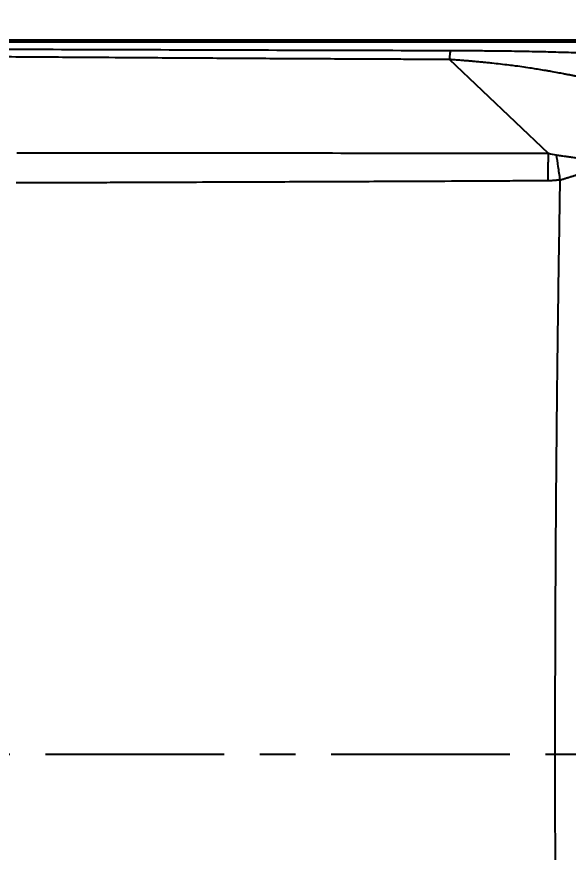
# Model space of a CAD drawing. Extents: x -4150 to 1921, y -105 to 2422.
# Drawn here: x -642.3 to -487.9, y 1614.5 to 1848.5 of the extents above; entities that cross this region are included whole.
import ezdxf

# ---------------------------------------------------------------- set-up
doc = ezdxf.new("R2010")
doc.units = 0
doc.header["$LTSCALE"] = 20
doc.header["$MEASUREMENT"] = 0
doc.linetypes.add('CENTER', pattern=[2, 1.25, -0.25, 0.25, -0.25])
doc.layers.get('0').update_dxf_attribs({"linetype": 'CONTINUOUS'})
doc.layers.get('DEFPOINTS').update_dxf_attribs({"linetype": 'CONTINUOUS'})
doc.layers.add('CENTER', color=2, linetype='CENTER')
doc.styles.get("Standard").update_dxf_attribs({"font": 'NanumGothic.ttf'})
doc.dimstyles.get("Standard").update_dxf_attribs({"dimtxt": 2.7, "dimasz": 2.5, "dimexe": 1.5, "dimexo": 1.5, "dimgap": 1.5, "dimtad": 1, "dimdec": 0, "dimlfac": 10, "dimzin": 0, "dimdsep": 46, "dimtxsty": 'Standard', "dimcen": 0, "dimclrt": 2, "dimadec": 0, "dimazin": 0, "dimtfac": 1, "dimtdec": 0, "dimtmove": 0, "dimatfit": 3, "dimfxl": 0, "dimtolj": 1, "dimtzin": 0, "dimarcsym": 0})

# ---------------------------------------------------------------- blocks, each defined once
blk = doc.blocks.new('*D14')
at = {"color": 3, "lineweight": -2}
for p, q in [((-693.82, 1823.73), (-693.82, 1946.81)), ((31.15, 1643.73), (31.15, 1946.81)), ((-669.82, 1940.81), (7.15, 1940.81))]:
    blk.add_line(p, q, dxfattribs=at)
at = {"color": 3}
for points in [[(-669.82, 1944.81), (-669.82, 1936.81), (-693.82, 1940.81)], [(7.15, 1944.81), (7.15, 1936.81), (31.15, 1940.81)]]:
    blk.add_solid(points, dxfattribs=at)
at = {"layer": 'DEFPOINTS', "color": 0}
for p in [(31.15, 1940.81), (-693.82, 1821.93), (31.15, 1641.93)]:
    blk.add_point(p, dxfattribs=at)
at = {"color": 2, "insert": (-331.33, 1965.87), "char_height": 24, "attachment_point": 5}
blk.add_mtext('\\A1;725', dxfattribs=at)

msp = doc.modelspace()

# ---------------------------------------------------------------- linework, layer by layer
for p, q in [((-424.09, 1841.92), (-673.82, 1841.92)), ((-424.41, 1841.65), (-673.54, 1841.65)), ((-424.47, 1841.4), (-673.54, 1841.4)), ((-493.48, 1810.15), (-521.13, 1836.51))]:
    msp.add_line(p, q)
for points, knots in [([(-521.13, 1836.51), (-523.1, 1836.52), (-526.96, 1836.53), (-532.65, 1836.55), (-538.12, 1836.58), (-543.38, 1836.6), (-548.45, 1836.63), (-557.4, 1836.67), (-570.78, 1836.74), (-585.69, 1836.83), (-598.08, 1836.91), (-606.21, 1836.96), (-615.9, 1837.03), (-625.51, 1837.09), (-636.62, 1837.17), (-646.69, 1837.24), (-657.83, 1837.32), (-665.62, 1837.37), (-669.71, 1837.4)], [0, 0, 0, 0, 0.039669, 0.077839, 0.114577, 0.149944, 0.183997, 0.216789, 0.3305, 0.453787, 0.517864, 0.580621, 0.617858, 0.713716, 0.774615, 0.842394, 0.917358, 1, 1, 1, 1]), ([(-520.79, 1838.95), (-533.18, 1838.98), (-545.56, 1839.01), (-570.32, 1839.08), (-582.69, 1839.12), (-607.43, 1839.19), (-619.79, 1839.23), (-644.51, 1839.32), (-656.86, 1839.36), (-669.2, 1839.4)], [0, 0, 0, 0, 0.25, 0.25, 0.5, 0.5, 0.75, 0.75, 1, 1, 1, 1]), ([(-521.13, 1836.51), (-521.11, 1836.86), (-521.09, 1837.2), (-521.04, 1837.79), (-521.01, 1838.05), (-520.95, 1838.47), (-520.92, 1838.64), (-520.86, 1838.87), (-520.82, 1838.93), (-520.79, 1838.95)], [0, 0, 0, 0, 0.25, 0.25, 0.5, 0.5, 0.75, 0.75, 1, 1, 1, 1]), ([(-484.75, 1838.31), (-485.06, 1838.33), (-486.26, 1838.38), (-488.47, 1838.45), (-491.33, 1838.54), (-494.23, 1838.62), (-497.25, 1838.69), (-500.45, 1838.75), (-503.9, 1838.81), (-507.72, 1838.86), (-511.9, 1838.9), (-516.32, 1838.93), (-519.3, 1838.94), (-520.79, 1838.95)], [0, 0, 0, 0, 0.033478, 0.128084, 0.216409, 0.301927, 0.387411, 0.47709, 0.568089, 0.666033, 0.777919, 0.889002, 1, 1, 1, 1]), ([(-485.66, 1831.77), (-485.8, 1831.8), (-486.08, 1831.86), (-486.5, 1831.95), (-486.94, 1832.04), (-487.38, 1832.13), (-487.83, 1832.22), (-488.29, 1832.31), (-488.75, 1832.4), (-489.59, 1832.56), (-490.93, 1832.82), (-492.45, 1833.1), (-493.74, 1833.32), (-494.94, 1833.53), (-496.42, 1833.77), (-498.3, 1834.06), (-500.35, 1834.36), (-502.45, 1834.66), (-504.66, 1834.94), (-506.88, 1835.21), (-508.94, 1835.44), (-510.63, 1835.62), (-511.96, 1835.75), (-513.29, 1835.87), (-514.62, 1835.99), (-515.95, 1836.11), (-517.27, 1836.21), (-518.57, 1836.32), (-519.86, 1836.42), (-520.71, 1836.48), (-521.13, 1836.51)], [0, 0, 0, 0, 0.016315, 0.032662, 0.049039, 0.065443, 0.081868, 0.098314, 0.114775, 0.131249, 0.18641, 0.250974, 0.279005, 0.307206, 0.362098, 0.411636, 0.471236, 0.535976, 0.585146, 0.648685, 0.71016, 0.743534, 0.776791, 0.80985, 0.842645, 0.875107, 0.907161, 0.938722, 0.969702, 1, 1, 1, 1]), ([(-493.48, 1810.15), (-505.88, 1810.17), (-518.29, 1810.19), (-543.11, 1810.22), (-555.52, 1810.24), (-580.34, 1810.26), (-592.74, 1810.26), (-617.55, 1810.28), (-629.95, 1810.29), (-642.35, 1810.31)], [0, 0, 0, 0, 0.25, 0.25, 0.5, 0.5, 0.75, 0.75, 1, 1, 1, 1]), ([(-493.51, 1802.55), (-493.51, 1803.24), (-493.51, 1803.93), (-493.51, 1805.3), (-493.51, 1805.98), (-493.51, 1807.28), (-493.5, 1807.91), (-493.49, 1809.09), (-493.48, 1809.64), (-493.48, 1810.15)], [0, 0, 0, 0, 0.25, 0.25, 0.5, 0.5, 0.75, 0.75, 1, 1, 1, 1]), ([(-491.18, 1809.75), (-491.06, 1809.73), (-490.8, 1809.7), (-490.4, 1809.66), (-489.96, 1809.6), (-489.34, 1809.52), (-488.68, 1809.44), (-487.74, 1809.31), (-486.68, 1809.15), (-485.13, 1808.88), (-483.76, 1808.59), (-482.58, 1808.31), (-481.82, 1808.12), (-481.14, 1807.94), (-480.53, 1807.78), (-479.99, 1807.62), (-479.58, 1807.49), (-479.27, 1807.39), (-479.01, 1807.31), (-478.71, 1807.22), (-478.45, 1807.13), (-478.25, 1807.08), (-478.15, 1807.06), (-478.1, 1807.05)], [0, 0, 0, 0, 0.022465, 0.04781, 0.075967, 0.106866, 0.166273, 0.205136, 0.291502, 0.379623, 0.527454, 0.592937, 0.653709, 0.710196, 0.762778, 0.811364, 0.856048, 0.878201, 0.902553, 0.93445, 0.96868, 0.984653, 1, 1, 1, 1]), ([(-490.17, 1802.8), (-490.36, 1804.04), (-490.54, 1805.3), (-490.89, 1807.67), (-491.05, 1808.78), (-491.18, 1809.75)], [0, 0, 0, 0, 0.5, 0.5, 1, 1, 1, 1]), ([(-490.17, 1802.8), (-490.04, 1802.84), (-489.77, 1802.91), (-489.38, 1803.03), (-488.99, 1803.15), (-488.59, 1803.27), (-488.2, 1803.39), (-487.82, 1803.51), (-487.43, 1803.64), (-487.04, 1803.76), (-486.66, 1803.88), (-486.28, 1804.01), (-485.9, 1804.13), (-485.53, 1804.25), (-485.16, 1804.37), (-484.79, 1804.5), (-484.43, 1804.62), (-484.07, 1804.74), (-483.71, 1804.86), (-483.36, 1804.98), (-483.01, 1805.1), (-482.67, 1805.22), (-482.33, 1805.33), (-481.99, 1805.45), (-481.37, 1805.66), (-480.5, 1805.97), (-479.6, 1806.27), (-479.01, 1806.47), (-478.7, 1806.58), (-478.51, 1806.65), (-478.35, 1806.7), (-478.21, 1806.75), (-478.11, 1806.79), (-478.07, 1806.81)], [0, 0, 0, 0, 0.027733, 0.055494, 0.083276, 0.111075, 0.138885, 0.166701, 0.194517, 0.222337, 0.250164, 0.278004, 0.305858, 0.333728, 0.36161, 0.389503, 0.417404, 0.445314, 0.473233, 0.501161, 0.5291, 0.55705, 0.585012, 0.612986, 0.640971, 0.744354, 0.847698, 0.901197, 0.930019, 0.948175, 0.966294, 0.983463, 1, 1, 1, 1]), ([(-493.51, 1802.55), (-495.74, 1802.54), (-500.16, 1802.51), (-506.74, 1802.47), (-516.03, 1802.42), (-527.9, 1802.36), (-544.64, 1802.29), (-563.18, 1802.22), (-585.86, 1802.13), (-604.06, 1802.07), (-618.05, 1802.01), (-625.97, 1801.99), (-634.12, 1801.96), (-639.73, 1801.94), (-642.53, 1801.93)], [0, 0, 0, 0, 0.044848, 0.088986, 0.132419, 0.231791, 0.327802, 0.469351, 0.60492, 0.784309, 0.835808, 0.886831, 0.94362, 1, 1, 1, 1]), ([(-490.17, 1802.8), (-490.32, 1802.78), (-490.62, 1802.73), (-491.08, 1802.68), (-491.55, 1802.63), (-492.03, 1802.6), (-492.51, 1802.57), (-493.01, 1802.56), (-493.34, 1802.55), (-493.51, 1802.55)], [0, 0, 0, 0, 0.136399, 0.274843, 0.4154, 0.558135, 0.70311, 0.85038, 1, 1, 1, 1]), ([(-490.17, 1481.05), (-490.21, 1483.35), (-490.29, 1487.91), (-490.4, 1494.72), (-490.5, 1501.45), (-490.6, 1508.12), (-490.69, 1514.71), (-490.84, 1525.86), (-491.03, 1541.45), (-491.23, 1561.55), (-491.38, 1581.59), (-491.49, 1601.7), (-491.55, 1621.81), (-491.58, 1641.93), (-491.55, 1662.04), (-491.49, 1682.15), (-491.38, 1702.26), (-491.23, 1722.3), (-491.03, 1742.41), (-490.83, 1759.08), (-490.65, 1772.46), (-490.5, 1782.43), (-490.34, 1792.56), (-490.23, 1799.37), (-490.17, 1802.8)], [0, 0, 0, 0, 0.0214117, 0.0425795, 0.0635125, 0.0842209, 0.1047157, 0.1250089, 0.1882319, 0.2500106, 0.3125093, 0.3750069, 0.4375037, 0.5000001, 0.5624965, 0.6249933, 0.6874909, 0.7499896, 0.8117678, 0.8749912, 0.9055056, 0.9364873, 0.9679743, 1, 1, 1, 1])]:
    msp.add_open_spline(points, degree=3, knots=knots)
msp.add_open_spline([(-491.18, 1809.75), (-491.91, 1809.83), (-492.68, 1809.97), (-493.48, 1810.15)], degree=3)
at = {"layer": 'CENTER', "color": 1, "linetype": 'CENTER', "ltscale": 2}
msp.add_line((-714.28, 1641.93), (66.85, 1641.93), dxfattribs=at)

# ---------------------------------------------------------------- dimensions: what is measured, and where the dimension line sits
dim = msp.add_linear_dim(base=(31.15, 1940.81), p1=(-693.82, 1821.93), p2=(31.15, 1641.93), angle=180, dimstyle='Standard', override={"dimscale": 1.2, "dimtxt": 20, "dimasz": 20, "dimexe": 5, "dimgap": 10, "dimtih": 1, "dimtoh": 1, "dimlfac": 1, "dimzin": 12, "dimclrd": 3, "dimclre": 3, "dimazin": 2, "dimarcsym": 1})
dim.commit()
dim.dimension.update_dxf_attribs({"geometry": '*D14', "text_midpoint": (-331.33, 1965.87)})

doc.saveas('drawing.dxf')
